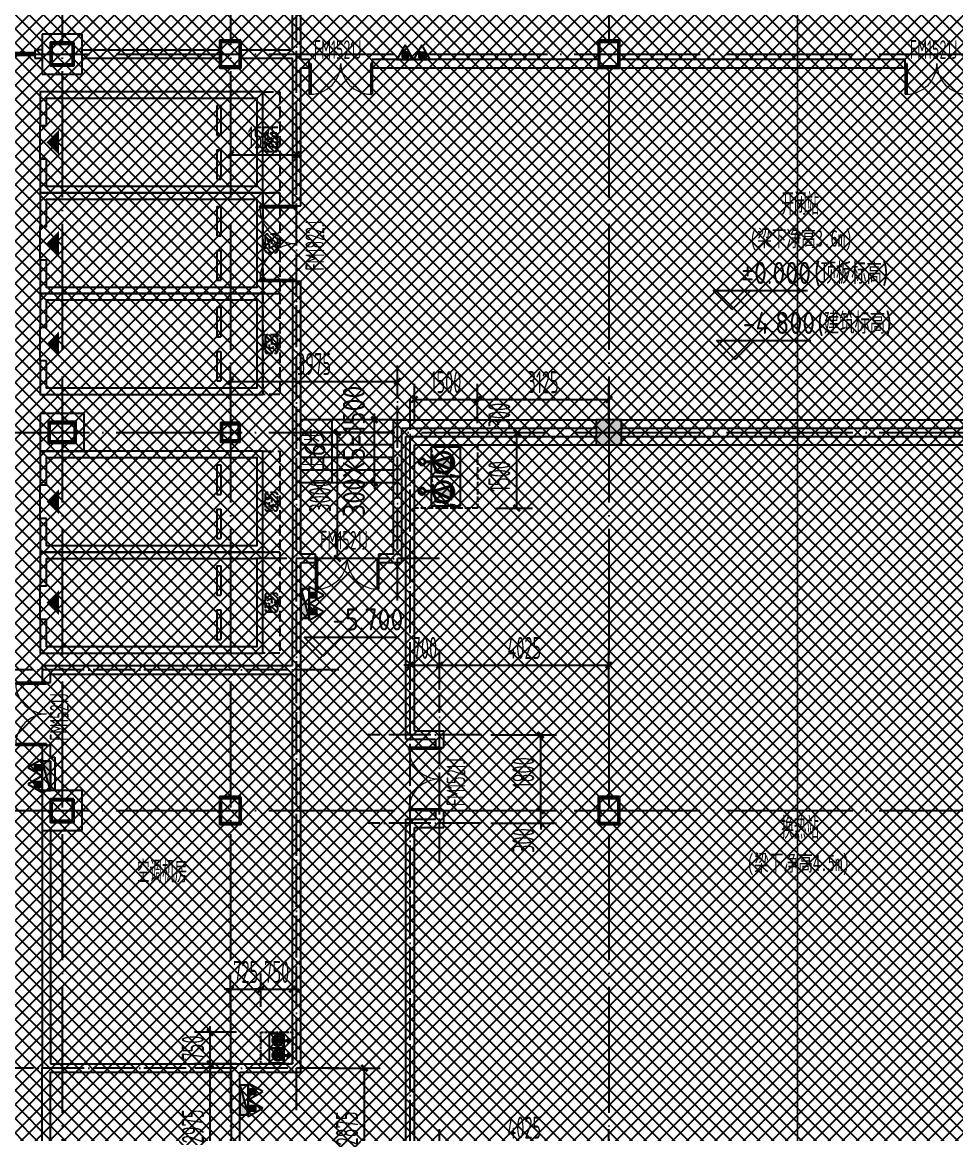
# Model space of a CAD drawing. Extents: x -473190 to 2138458, y -81875 to 2633646.
# Drawn here: x 945456 to 967657, y 117504 to 143951 of the extents above; entities that cross this region are included whole.
import ezdxf

# ---------------------------------------------------------------- set-up
doc = ezdxf.new("R2010")
doc.units = 0
doc.header["$LTSCALE"] = 1000
for name, pattern in [('DASH', [0.35, 0.25, -0.1]), ('DOTE', [2.42, 2, -0.2, 0.02, -0.2]), ('排水', [1.1, 1, -0.1])]:
    doc.linetypes.add(name, pattern=pattern)
for name, color, linetype in [('00-停车位', 67, 'Continuous'), ('A-COLUMN', 2, 'Continuous'), ('A-PUB_HATCH', 8, 'Continuous'), ('A-ROOM_NAME', 23, 'Continuous'), ('A-STAIR', 3, 'Continuous'), ('A-WALL', 2, 'Continuous'), ('car', 252, 'Continuous'), ('DIM_ELEV', 3, 'Continuous'), ('DIM_SYMB', 3, 'Continuous'), ('DOOR_FIRE', 4, 'Continuous'), ('DOOR_FIRE_TEXT', 7, 'Continuous'), ('DOTE', 1, 'DOTE'), ('PUB_DIM', 3, 'Continuous'), ('PUB_HATCH', 8, 'Continuous'), ('PUB_TEXT', 7, 'Continuous'), ('SPACE', 7, 'Continuous'), ('W-EQUIP_消火栓', 7, 'Continuous'), ('W-EQUIP_灭火器', 7, 'Continuous'), ('排水', 4, 'Continuous'), ('集水坑', 4, 'Continuous')]:
    doc.layers.add(name, color=color, linetype=linetype)
doc.layers.add('GPS-污水', color=2, linetype='排水', lineweight=40)
doc.layers.add('钢柱', color=51, linetype='Continuous', lineweight=35)
doc.styles.add('8B2_02', font='tssdeng.shx', dxfattribs={"width": 0.6, "bigfont": 'TSSDCHN.shx'})
doc.styles.add('_TCH_DIM_T3', font='tssdeng.shx', dxfattribs={"width": 0.564706, "bigfont": '@@@tssdchn.shx'})
doc.styles.add('_TCH_WINDOW', font='tssdeng.shx', dxfattribs={"width": 0.8, "height": 3.5, "bigfont": 'tssdchn.shx'})
doc.styles.get("Standard").update_dxf_attribs({"font": 'gbenor.shx', "bigfont": 'gbcbig.shx'})
doc.styles.add('STANDARD_T3', font='gbenor.shx', dxfattribs={"bigfont": 'gbcbig.shx'})
doc.styles.add('黑体', font='simhei.ttf', dxfattribs={"width": 0.65})
doc.dimstyles.new('_TCH_ARCH&&150', dxfattribs={"dimtxt": 525, "dimasz": 150, "dimexe": 375, "dimexo": 450, "dimgap": 150, "dimtad": 1, "dimdec": 0, "dimzin": 0, "dimdsep": 46, "dimtxsty": '_TCH_DIM_T3', "dimblk": 'ARCHTICK', "dimcen": 0.09, "dimclrt": 7, "dimazin": 2, "dimtfac": 1, "dimtdec": 0, "dimtix": 1, "dimtmove": 2, "dimatfit": 3, "dimfxl": 0, "dimtolj": 1, "dimtzin": 0, "dimarcsym": 0})
doc.dimstyles.new('STANDARD&&150', dxfattribs={"dimtxt": 525, "dimasz": 150, "dimexe": 375, "dimexo": 450, "dimgap": 225, "dimtad": 1, "dimdec": 0, "dimzin": 0, "dimdsep": 46, "dimtxsty": 'STANDARD_T3', "dimblk": 'ARCHTICK', "dimcen": 0.09, "dimadec": 0, "dimazin": 0, "dimtfac": 1, "dimtdec": 0, "dimtix": 1, "dimtmove": 2, "dimatfit": 3, "dimfxl": 0, "dimtolj": 1, "dimtzin": 0, "dimarcsym": 0})

# ---------------------------------------------------------------- blocks, each defined once
blk = doc.blocks.new('车位2400x5300')
at = {"layer": '00-停车位', "color": 251}
for p, q in [((-875, -1000), (-175, -1000)), ((-875, -1100), (-875, -1000)), ((-175, -1100), (-175, -1000)), ((175, -1000), (875, -1000)), ((175, -1100), (175, -1000)), ((875, -1100), (875, -1000)), ((-875, -1100), (-175, -1100)), ((175, -1100), (875, -1100)), ((400, -5300), (-400, -5300))]:
    blk.add_line(p, q, dxfattribs=at)
blk.add_lwpolyline([(400, -5150), (400, -5300), (1200, -5300), (1200, 0), (-1200, 0), (-1200, -5300), (-400, -5300), (-400, -5150), (-1050, -5150), (-1050, -150), (1050, -150), (1050, -5150), (400, -5150)], dxfattribs=at)
blk.add_lwpolyline([(0, -5150, 0, 600, 0), (0, -4850, 600, 600, 0)], format="xyseb", dxfattribs=at)
blk = doc.blocks.new('$SB01_1')
h = blk.add_hatch(color=256)
h.dxf.hatch_style = 1
h.paths.add_polyline_path([(-0.381, -0.323), (0.5, 0), (-0.381, 0.323)])
h.paths.add_polyline_path([(0, 0), (0.002, 0), (0.002, 0.001), (0, 0.001)], flags=24)
h.paths.add_polyline_path([(0, -0.002), (0.003, -0.002), (0.003, -0.001), (0, -0.001)], flags=24)
h.paths.add_polyline_path([(0, -0.003), (0.003, -0.003), (0.003, -0.002), (0, -0.002)], flags=24)
for p, q in [((0.5, 0), (-0.381, 0.323)), ((-0.381, 0.323), (-0.381, -0.323)), ((0.5, 0), (-0.381, -0.323))]:
    blk.add_line(p, q)
blk.add_circle((0, 0), 0.5)
at = {"flags": 1}
for tag, p in [('UNIT', (0, 0)), ('SPEC', (0, -0.002)), ('WHAT', (0, -0.003))]:
    blk.add_attdef(tag, p, '', height=0.001, dxfattribs=at)
blk = doc.blocks.new('人防集水坑')
at = {"layer": 'GPS-污水', "linetype": '排水'}
for p, q in [((307486, 701151), (307284, 701151)), ((307486, 700451), (307284, 700451))]:
    blk.add_line(p, q, dxfattribs=at)
for centre in [(307561, 701151), (307561, 700451)]:
    blk.add_circle(centre, 75, dxfattribs=at)
at = {"layer": '集水坑', "linetype": 'DASH', "ltscale": 0.5}
blk.add_lwpolyline([(306241, 700051), (306241, 701551), (307741, 701551), (307741, 700051)], close=True, dxfattribs=at)
at = {"layer": '集水坑', "linetype": 'Continuous', "ltscale": 0.5}
for points in [[(306641, 701501), (306641, 700801), (307341, 700801), (307341, 701501)], [(306641, 700801), (306641, 700101), (307341, 700101), (307341, 700801)]]:
    blk.add_lwpolyline(points, close=True, dxfattribs=at)
at = {"layer": '集水坑', "linetype": 'DASH', "ltscale": 0.5}
for points in [[(307341, 700801), (307237, 701397), (306641, 701501)], [(307347, 700101), (307243, 700697), (306647, 700801)]]:
    blk.add_lwpolyline(points, dxfattribs=at)
at = {"layer": 'GPS-污水', "linetype": '排水', "xscale": -480.0000000000002, "yscale": 480.0000000000002, "zscale": 480.0000000000002, "rotation": 176.2535374729293}
for p in [(307045, 701164, 0), (307045, 700464, 0)]:
    blk.add_blockref('$SB01_1', p, dxfattribs=at)
blk = doc.blocks.new('_ArchTick')
at = {"color": 0, "linetype": 'ByBlock', "const_width": 0.4}
blk.add_lwpolyline([(-0.5, -0.5), (0.5, 0.5)], dxfattribs=at)
blk = doc.blocks.new('*D5231')
at = {"layer": 'Defpoints', "color": 0, "transparency": 16777216}
for p in [(50059, -50718), (50992, -50718), (50059, -52218)]:
    blk.add_point(p, dxfattribs=at)
at = {"layer": 'PUB_DIM', "color": 0, "lineweight": -2, "transparency": 16777216}
for p, q in [((50509, -50718), (51367, -50718)), ((50992, -52218), (50992, -50718)), ((50509, -52218), (51367, -52218))]:
    blk.add_line(p, q, dxfattribs=at)
at = {"layer": 'PUB_DIM', "color": 0, "lineweight": -2, "transparency": 16777216, "xscale": 150, "yscale": 150, "zscale": 150}
for p, rotation in [((50992, -50718), 90), ((50992, -52218), 270)]:
    blk.add_blockref('_ArchTick', p, dxfattribs=dict(at, rotation=rotation))
at = {"layer": 'PUB_DIM', "color": 7, "transparency": 16777216, "insert": (50579, -51468), "char_height": 525, "attachment_point": 5, "rotation": 90, "style": '_TCH_DIM_T3'}
blk.add_mtext('\\A1;1500', dxfattribs=at)
blk = doc.blocks.new('*D5232')
at = {"layer": 'Defpoints', "color": 0, "transparency": 16777216}
for p in [(50059, -50418), (50992, -50418), (50059, -50718)]:
    blk.add_point(p, dxfattribs=at)
at = {"layer": 'PUB_DIM', "color": 0, "lineweight": -2, "transparency": 16777216}
for p, q in [((50509, -50418), (51367, -50418)), ((50992, -50718), (50992, -50418)), ((50509, -50718), (51367, -50718))]:
    blk.add_line(p, q, dxfattribs=at)
at = {"layer": 'PUB_DIM', "color": 0, "lineweight": -2, "transparency": 16777216, "xscale": 150, "yscale": 150, "zscale": 150}
for p, rotation in [((50992, -50418), 90), ((50992, -50718), 270)]:
    blk.add_blockref('_ArchTick', p, dxfattribs=dict(at, rotation=rotation))
at = {"layer": 'PUB_DIM', "color": 7, "transparency": 16777216, "insert": (50579, -50007), "char_height": 525, "attachment_point": 5, "rotation": 90, "style": '_TCH_DIM_T3'}
blk.add_mtext('\\A1;300', dxfattribs=at)
blk = doc.blocks.new('*D5233')
at = {"layer": 'Defpoints', "color": 0, "transparency": 16777216}
for p in [(53184, -49636), (50059, -50649), (53184, -50649)]:
    blk.add_point(p, dxfattribs=at)
at = {"layer": 'PUB_DIM', "color": 0, "lineweight": -2, "transparency": 16777216}
for p, q in [((50059, -50199), (50059, -49261)), ((53184, -50199), (53184, -49261)), ((50059, -49636), (53184, -49636))]:
    blk.add_line(p, q, dxfattribs=at)
at = {"layer": 'PUB_DIM', "color": 0, "lineweight": -2, "transparency": 16777216, "xscale": 150, "yscale": 150, "zscale": 150, "rotation": 180}
blk.add_blockref('_ArchTick', (50059, -49636), dxfattribs=at)
at = {"layer": 'PUB_DIM', "color": 0, "lineweight": -2, "transparency": 16777216, "xscale": 150, "yscale": 150, "zscale": 150}
blk.add_blockref('_ArchTick', (53184, -49636), dxfattribs=at)
at = {"layer": 'PUB_DIM', "color": 7, "transparency": 16777216, "insert": (51621, -49224), "char_height": 525, "attachment_point": 5, "style": '_TCH_DIM_T3'}
blk.add_mtext('\\A1;3125', dxfattribs=at)
blk = doc.blocks.new('*D5234')
at = {"layer": 'Defpoints', "color": 0, "transparency": 16777216}
for p in [(50059, -49636), (48559, -50649), (50059, -50649)]:
    blk.add_point(p, dxfattribs=at)
at = {"layer": 'PUB_DIM', "color": 0, "lineweight": -2, "transparency": 16777216}
for p, q in [((48559, -50199), (48559, -49261)), ((50059, -50199), (50059, -49261)), ((48559, -49636), (50059, -49636))]:
    blk.add_line(p, q, dxfattribs=at)
at = {"layer": 'PUB_DIM', "color": 0, "lineweight": -2, "transparency": 16777216, "xscale": 150, "yscale": 150, "zscale": 150, "rotation": 180}
blk.add_blockref('_ArchTick', (48559, -49636), dxfattribs=at)
at = {"layer": 'PUB_DIM', "color": 0, "lineweight": -2, "transparency": 16777216, "xscale": 150, "yscale": 150, "zscale": 150}
blk.add_blockref('_ArchTick', (50059, -49636), dxfattribs=at)
at = {"layer": 'PUB_DIM', "color": 7, "transparency": 16777216, "insert": (49309, -49224), "char_height": 525, "attachment_point": 5, "style": '_TCH_DIM_T3'}
blk.add_mtext('\\A1;1500', dxfattribs=at)
blk = doc.blocks.new('*D5237')
at = {"layer": 'Defpoints', "color": 0, "transparency": 16777216}
for p in [(44909, -63669), (44184, -64535), (44909, -64535)]:
    blk.add_point(p, dxfattribs=at)
at = {"layer": 'PUB_DIM', "color": 0, "lineweight": -2, "transparency": 16777216}
for p, q in [((44184, -64085), (44184, -63294)), ((44909, -64085), (44909, -63294)), ((44184, -63669), (44034, -63669)), ((44184, -63669), (44909, -63669)), ((44909, -63669), (45059, -63669))]:
    blk.add_line(p, q, dxfattribs=at)
at = {"layer": 'PUB_DIM', "color": 0, "lineweight": -2, "transparency": 16777216, "xscale": 150, "yscale": 150, "zscale": 150}
blk.add_blockref('_ArchTick', (44184, -63669), dxfattribs=at)
at = {"layer": 'PUB_DIM', "color": 0, "lineweight": -2, "transparency": 16777216, "xscale": 150, "yscale": 150, "zscale": 150, "rotation": 180}
blk.add_blockref('_ArchTick', (44909, -63669), dxfattribs=at)
at = {"layer": 'PUB_DIM', "color": 7, "transparency": 16777216, "insert": (44546, -63256), "char_height": 525, "attachment_point": 5, "style": '_TCH_DIM_T3'}
blk.add_mtext('\\A1;725', dxfattribs=at)
blk = doc.blocks.new('*D5238')
at = {"layer": 'Defpoints', "color": 0, "transparency": 16777216}
for p in [(45659, -63669), (44909, -64535), (45659, -64535)]:
    blk.add_point(p, dxfattribs=at)
at = {"layer": 'PUB_DIM', "color": 0, "lineweight": -2, "transparency": 16777216}
for p, q in [((44909, -64085), (44909, -63294)), ((45659, -64085), (45659, -63294)), ((44909, -63669), (44759, -63669)), ((44909, -63669), (45659, -63669)), ((45659, -63669), (45809, -63669))]:
    blk.add_line(p, q, dxfattribs=at)
at = {"layer": 'PUB_DIM', "color": 0, "lineweight": -2, "transparency": 16777216, "xscale": 150, "yscale": 150, "zscale": 150}
blk.add_blockref('_ArchTick', (44909, -63669), dxfattribs=at)
at = {"layer": 'PUB_DIM', "color": 0, "lineweight": -2, "transparency": 16777216, "xscale": 150, "yscale": 150, "zscale": 150, "rotation": 180}
blk.add_blockref('_ArchTick', (45659, -63669), dxfattribs=at)
at = {"layer": 'PUB_DIM', "color": 7, "transparency": 16777216, "insert": (45284, -63256), "char_height": 525, "attachment_point": 5, "style": '_TCH_DIM_T3'}
blk.add_mtext('\\A1;750', dxfattribs=at)
blk = doc.blocks.new('*D5314')
at = {"layer": 'Defpoints', "color": 0, "transparency": 16777216}
for p in [(43703, -64693), (44778, -64693), (44778, -65443)]:
    blk.add_point(p, dxfattribs=at)
at = {"layer": 'PUB_DIM', "color": 0, "lineweight": -2, "transparency": 16777216}
for p, q in [((44328, -64693), (43328, -64693)), ((43703, -64693), (43703, -64543)), ((43703, -65443), (43703, -64693)), ((44328, -65443), (43328, -65443)), ((43703, -65443), (43703, -65593))]:
    blk.add_line(p, q, dxfattribs=at)
at = {"layer": 'PUB_DIM', "color": 0, "lineweight": -2, "transparency": 16777216, "xscale": 150, "yscale": 150, "zscale": 150}
for p, rotation in [((43703, -64693), 270), ((43703, -65443), 90)]:
    blk.add_blockref('_ArchTick', p, dxfattribs=dict(at, rotation=rotation))
at = {"layer": 'PUB_DIM', "color": 7, "transparency": 16777216, "insert": (43290, -65068), "char_height": 525, "attachment_point": 5, "rotation": 90, "style": '_TCH_DIM_T3'}
blk.add_mtext('\\A1;750', dxfattribs=at)
blk = doc.blocks.new('*D5315')
at = {"layer": 'Defpoints', "color": 0, "transparency": 16777216}
for p in [(43703, -65443), (44778, -65443), (44778, -68418)]:
    blk.add_point(p, dxfattribs=at)
at = {"layer": 'PUB_DIM', "color": 0, "lineweight": -2, "transparency": 16777216}
for p, q in [((44328, -65443), (43328, -65443)), ((43703, -68418), (43703, -65443)), ((44328, -68418), (43328, -68418))]:
    blk.add_line(p, q, dxfattribs=at)
at = {"layer": 'PUB_DIM', "color": 0, "lineweight": -2, "transparency": 16777216, "xscale": 150, "yscale": 150, "zscale": 150}
for p, rotation in [((43703, -65443), 90), ((43703, -68418), 270)]:
    blk.add_blockref('_ArchTick', p, dxfattribs=dict(at, rotation=rotation))
at = {"layer": 'PUB_DIM', "color": 7, "transparency": 16777216, "insert": (43290, -66931), "char_height": 525, "attachment_point": 5, "rotation": 90, "style": '_TCH_DIM_T3'}
blk.add_mtext('\\A1;2975', dxfattribs=at)
blk = doc.blocks.new('A$C2EF10B80')
at = {"layer": 'A-PUB_HATCH'}
h = blk.add_hatch(dxfattribs=at)
h.set_pattern_fill('ANSI31', color=256, scale=50, angle=-16.4434)
h.set_pattern_definition([(45, (6188.46, 7099.97), (-56.1266, 56.1266), [])])
h.paths.add_polyline_path([(-983, -100, 0.414214), (-1033, -50), (-1184, -50), (-1091, -207), (-1210, -207), (-1204, -250), (-983, -250)])
h.paths.add_polyline_path([(-983, -250), (-1204, -250), (-1190, -350), (-1033, -350, 0.414213), (-983, -300)])
h.paths.add_polyline_path([(-1262, -250), (-1417, -250), (-1417, -300, 0.414215), (-1367, -350), (-1207, -350)])
h.paths.add_polyline_path([(-1221, -50), (-1367, -50, 0.414214), (-1417, -100), (-1417, -250), (-1262, -250), (-1320, -146), (-1212, -146)])
at = {"layer": 'car', "linetype": 'DASH', "ltscale": 0.5}
blk.add_line((-1367, -350), (-1033, -350), dxfattribs=at)
at = {"layer": 'car', "linetype": 'DASH'}
blk.add_lwpolyline([(-2400, 0), (0, 0), (0, -400), (-2400, -400)], close=True, dxfattribs=at)
at = {"layer": 'car', "linetype": 'DASH', "ltscale": 0.5}
blk.add_lwpolyline([(-1320, -146), (-1185, -390), (-1210, -207), (-1091, -207), (-1227, 23), (-1212, -146)], close=True, dxfattribs=at)
for points in [[(-1367, -50, 0.414214), (-1417, -100), (-1417, -300)], [(-1033, -350, 0.414214), (-983, -300), (-983, -100, 0.414214), (-1033, -50), (-1367, -50)]]:
    blk.add_lwpolyline(points, format="xyb", dxfattribs=at)
at = {"layer": 'car', "linetype": 'DASH'}
blk.add_arc((-1367, -300), 50, 180, 270, dxfattribs=at)
blk = doc.blocks.new('A$C77CA03F4')
at = {"rotation": 16.44344089606073}
for p in [(6792, 2422), (4490, 1742), (2189, 1063)]:
    blk.add_blockref('A$C2EF10B80', p, dxfattribs=at)
blk = doc.blocks.new('A$C00330F2E')
at = {"layer": 'A-COLUMN'}
for p, q in [((5325, -8850), (4375, -8850)), ((4375, -8850), (4375, -9800)), ((5325, -9800), (5325, -8850)), ((4375, -9800), (5325, -9800)), ((5375, -17875), (4325, -17875)), ((4325, -17875), (4325, -18775)), ((5375, -18775), (5375, -17875)), ((4325, -18775), (5375, -18775)), ((5325, -26850), (4375, -26850)), ((4375, -26850), (4375, -27800)), ((5325, -27800), (5325, -26850)), ((4375, -27800), (5325, -27800))]:
    blk.add_line(p, q, dxfattribs=at)
at = {"layer": '钢柱', "color": 4, "lineweight": 35}
for points in [[(5125, -9050), (4575, -9050), (4575, -9600), (5125, -9600)], [(5095, -9570), (4605, -9570), (4605, -9080), (5095, -9080)], [(9100, -9000), (8600, -9000), (8600, -9650), (9100, -9650)], [(9070, -9620), (8630, -9620), (8630, -9030), (9070, -9030)], [(18100, -9000), (17600, -9000), (17600, -9650), (18100, -9650)], [(18070, -9620), (17630, -9620), (17630, -9030), (18070, -9030)], [(4525, -18075), (4525, -18575), (5175, -18575), (5175, -18075)], [(5145, -18105), (5145, -18545), (4555, -18545), (4555, -18105)], [(9075, -18100), (8625, -18100), (8625, -18550), (9075, -18550)], [(9045, -18520), (8655, -18520), (8655, -18130), (9045, -18130)], [(5125, -27050), (4575, -27050), (4575, -27600), (5125, -27600)], [(5095, -27570), (4605, -27570), (4605, -27080), (5095, -27080)], [(9100, -27000), (8600, -27000), (8600, -27650), (9100, -27650)], [(9070, -27620), (8630, -27620), (8630, -27030), (9070, -27030)], [(18100, -27000), (17600, -27000), (17600, -27650), (18100, -27650)], [(18070, -27620), (17630, -27620), (17630, -27030), (18070, -27030)]]:
    blk.add_lwpolyline(points, close=True, dxfattribs=at)
blk = doc.blocks.new('*D5480')
at = {"layer": 'Defpoints', "color": 0, "transparency": 16777216}
for p in [(11592, -19425), (12913, -19425), (11592, -22300)]:
    blk.add_point(p, dxfattribs=at)
at = {"layer": 'PUB_DIM', "color": 0, "lineweight": -2, "transparency": 16777216}
for p, q in [((12042, -19425), (13288, -19425)), ((12913, -22300), (12913, -19425)), ((12042, -22300), (13288, -22300))]:
    blk.add_line(p, q, dxfattribs=at)
at = {"layer": 'PUB_DIM', "color": 0, "lineweight": -2, "transparency": 16777216, "xscale": 150, "yscale": 150, "zscale": 150}
for p, rotation in [((12913, -19425), 90), ((12913, -22300), 270)]:
    blk.add_blockref('_ArchTick', p, dxfattribs=dict(at, rotation=rotation))
at = {"layer": 'PUB_DIM', "color": 7, "transparency": 16777216, "insert": (12500, -20863), "char_height": 525, "attachment_point": 5, "rotation": 90, "style": '_TCH_DIM_T3'}
blk.add_mtext('\\A1;2875', dxfattribs=at)
blk = doc.blocks.new('*D5481')
at = {"layer": 'Defpoints', "color": 0, "transparency": 16777216}
for p in [(9725, 3381), (11300, 3381), (11300, 2306)]:
    blk.add_point(p, dxfattribs=at)
at = {"layer": 'PUB_DIM', "color": 0, "lineweight": -2, "transparency": 16777216}
for p, q in [((9725, 2931), (9725, 1931)), ((11300, 2931), (11300, 1931)), ((9725, 2306), (11300, 2306))]:
    blk.add_line(p, q, dxfattribs=at)
at = {"layer": 'PUB_DIM', "color": 0, "lineweight": -2, "transparency": 16777216, "xscale": 150, "yscale": 150, "zscale": 150, "rotation": 180}
blk.add_blockref('_ArchTick', (9725, 2306), dxfattribs=at)
at = {"layer": 'PUB_DIM', "color": 0, "lineweight": -2, "transparency": 16777216, "xscale": 150, "yscale": 150, "zscale": 150}
blk.add_blockref('_ArchTick', (11300, 2306), dxfattribs=at)
at = {"layer": 'PUB_DIM', "color": 7, "transparency": 16777216, "insert": (10513, 2719), "char_height": 525, "attachment_point": 5, "style": '_TCH_DIM_T3'}
blk.add_mtext('\\A1;1575', dxfattribs=at)
blk = doc.blocks.new('*D5495')
at = {"layer": 'Defpoints', "color": 0, "transparency": 16777216}
for p in [(3952, -9950), (5012, -9950), (5012, -13300)]:
    blk.add_point(p, dxfattribs=at)
at = {"layer": 'PUB_DIM', "color": 0, "lineweight": -2, "transparency": 16777216}
for p, q in [((4562, -9950), (3577, -9950)), ((3952, -13300), (3952, -9950)), ((4562, -13300), (3577, -13300))]:
    blk.add_line(p, q, dxfattribs=at)
at = {"layer": 'PUB_DIM', "color": 0, "lineweight": -2, "transparency": 16777216, "xscale": 150, "yscale": 150, "zscale": 150}
for p, rotation in [((3952, -9950), 90), ((3952, -13300), 270)]:
    blk.add_blockref('_ArchTick', p, dxfattribs=dict(at, rotation=rotation))
at = {"layer": 'PUB_DIM', "color": 7, "transparency": 16777216, "insert": (3539, -11625), "char_height": 525, "attachment_point": 5, "rotation": 90, "style": '_TCH_DIM_T3'}
blk.add_mtext('\\A1;3350', dxfattribs=at)
blk = doc.blocks.new('*D5520')
at = {"layer": 'Defpoints', "color": 0, "transparency": 16777216}
for p in [(18725, -21256), (14700, -22208), (18725, -22208)]:
    blk.add_point(p, dxfattribs=at)
at = {"layer": 'PUB_DIM', "color": 0, "lineweight": -2, "transparency": 16777216}
for p, q in [((14700, -21758), (14700, -20881)), ((18725, -21758), (18725, -20881)), ((14700, -21256), (18725, -21256))]:
    blk.add_line(p, q, dxfattribs=at)
at = {"layer": 'PUB_DIM', "color": 0, "lineweight": -2, "transparency": 16777216, "xscale": 150, "yscale": 150, "zscale": 150, "rotation": 180}
blk.add_blockref('_ArchTick', (14700, -21256), dxfattribs=at)
at = {"layer": 'PUB_DIM', "color": 0, "lineweight": -2, "transparency": 16777216, "xscale": 150, "yscale": 150, "zscale": 150}
blk.add_blockref('_ArchTick', (18725, -21256), dxfattribs=at)
at = {"layer": 'PUB_DIM', "color": 7, "transparency": 16777216, "insert": (16713, -20843), "char_height": 525, "attachment_point": 5, "style": '_TCH_DIM_T3'}
blk.add_mtext('\\A1;4025', dxfattribs=at)
blk = doc.blocks.new('*D5521')
at = {"layer": 'Defpoints', "color": 0, "transparency": 16777216}
for p in [(15472, -11500), (17104, -11500), (15472, -13300)]:
    blk.add_point(p, dxfattribs=at)
at = {"layer": 'PUB_DIM', "color": 0, "lineweight": -2, "transparency": 16777216}
for p, q in [((15922, -11500), (17479, -11500)), ((17104, -13300), (17104, -11500)), ((15922, -13300), (17479, -13300))]:
    blk.add_line(p, q, dxfattribs=at)
at = {"layer": 'PUB_DIM', "color": 0, "lineweight": -2, "transparency": 16777216, "xscale": 150, "yscale": 150, "zscale": 150}
for p, rotation in [((17104, -11500), 90), ((17104, -13300), 270)]:
    blk.add_blockref('_ArchTick', p, dxfattribs=dict(at, rotation=rotation))
at = {"layer": 'PUB_DIM', "color": 7, "transparency": 16777216, "insert": (16692, -12400), "char_height": 525, "attachment_point": 5, "rotation": 90, "style": '_TCH_DIM_T3'}
blk.add_mtext('\\A1;1800', dxfattribs=at)
blk = doc.blocks.new('*D5522')
at = {"layer": 'Defpoints', "color": 0, "transparency": 16777216}
for p in [(15472, -13300), (17104, -13300), (15472, -13600)]:
    blk.add_point(p, dxfattribs=at)
at = {"layer": 'PUB_DIM', "color": 0, "lineweight": -2, "transparency": 16777216}
for p, q in [((17104, -13300), (17104, -13150)), ((15922, -13300), (17479, -13300)), ((17104, -13600), (17104, -13300)), ((15922, -13600), (17479, -13600)), ((17104, -13600), (17104, -13750))]:
    blk.add_line(p, q, dxfattribs=at)
at = {"layer": 'PUB_DIM', "color": 0, "lineweight": -2, "transparency": 16777216, "xscale": 150, "yscale": 150, "zscale": 150}
for p, rotation in [((17104, -13300), 270), ((17104, -13600), 90)]:
    blk.add_blockref('_ArchTick', p, dxfattribs=dict(at, rotation=rotation))
at = {"layer": 'PUB_DIM', "color": 7, "transparency": 16777216, "insert": (16692, -14012), "char_height": 525, "attachment_point": 5, "rotation": 90, "style": '_TCH_DIM_T3'}
blk.add_mtext('\\A1;300', dxfattribs=at)
blk = doc.blocks.new('*D5523')
at = {"layer": 'Defpoints', "color": 0, "transparency": 16777216}
for p in [(14700, -9840), (14000, -10872), (14700, -10872)]:
    blk.add_point(p, dxfattribs=at)
at = {"layer": 'PUB_DIM', "color": 0, "lineweight": -2, "transparency": 16777216}
for p, q in [((14000, -10422), (14000, -9465)), ((14700, -10422), (14700, -9465)), ((14000, -9840), (13850, -9840)), ((14000, -9840), (14700, -9840)), ((14700, -9840), (14850, -9840))]:
    blk.add_line(p, q, dxfattribs=at)
at = {"layer": 'PUB_DIM', "color": 0, "lineweight": -2, "transparency": 16777216, "xscale": 150, "yscale": 150, "zscale": 150}
blk.add_blockref('_ArchTick', (14000, -9840), dxfattribs=at)
at = {"layer": 'PUB_DIM', "color": 0, "lineweight": -2, "transparency": 16777216, "xscale": 150, "yscale": 150, "zscale": 150, "rotation": 180}
blk.add_blockref('_ArchTick', (14700, -9840), dxfattribs=at)
at = {"layer": 'PUB_DIM', "color": 7, "transparency": 16777216, "insert": (14350, -9428), "char_height": 525, "attachment_point": 5, "style": '_TCH_DIM_T3'}
blk.add_mtext('\\A1;700', dxfattribs=at)
blk = doc.blocks.new('*D5524')
at = {"layer": 'Defpoints', "color": 0, "transparency": 16777216}
for p in [(18725, -9840), (14700, -10872), (18725, -10872)]:
    blk.add_point(p, dxfattribs=at)
at = {"layer": 'PUB_DIM', "color": 0, "lineweight": -2, "transparency": 16777216}
for p, q in [((14700, -10422), (14700, -9465)), ((18725, -10422), (18725, -9465)), ((14700, -9840), (18725, -9840))]:
    blk.add_line(p, q, dxfattribs=at)
at = {"layer": 'PUB_DIM', "color": 0, "lineweight": -2, "transparency": 16777216, "xscale": 150, "yscale": 150, "zscale": 150, "rotation": 180}
blk.add_blockref('_ArchTick', (14700, -9840), dxfattribs=at)
at = {"layer": 'PUB_DIM', "color": 0, "lineweight": -2, "transparency": 16777216, "xscale": 150, "yscale": 150, "zscale": 150}
blk.add_blockref('_ArchTick', (18725, -9840), dxfattribs=at)
at = {"layer": 'PUB_DIM', "color": 7, "transparency": 16777216, "insert": (16713, -9428), "char_height": 525, "attachment_point": 5, "style": '_TCH_DIM_T3'}
blk.add_mtext('\\A1;4025', dxfattribs=at)
blk = doc.blocks.new('*D5525')
at = {"layer": 'Defpoints', "color": 0, "transparency": 16777216}
for p in [(12271, -4300), (12993, -4300), (12993, -7300)]:
    blk.add_point(p, dxfattribs=at)
at = {"layer": 'PUB_DIM', "color": 0, "lineweight": -2, "transparency": 16777216}
for p, q in [((12543, -4300), (11896, -4300)), ((12271, -7300), (12271, -4300)), ((12543, -7300), (11896, -7300))]:
    blk.add_line(p, q, dxfattribs=at)
at = {"layer": 'PUB_DIM', "color": 0, "lineweight": -2, "transparency": 16777216, "xscale": 150, "yscale": 150, "zscale": 150}
for p, rotation in [((12271, -4300), 90), ((12271, -7300), 270)]:
    blk.add_blockref('_ArchTick', p, dxfattribs=dict(at, rotation=rotation))
at = {"layer": 'PUB_DIM', "color": 7, "transparency": 16777216, "insert": (11858, -5800), "char_height": 525, "attachment_point": 5, "rotation": 90, "style": '_TCH_DIM_T3'}
blk.add_mtext('\\A1;3000', dxfattribs=at)
blk = doc.blocks.new('*D5586')
at = {"layer": 'Defpoints', "color": 0, "transparency": 16777216}
for p in [(13700, -3088), (9725, -3942), (13700, -3942)]:
    blk.add_point(p, dxfattribs=at)
at = {"layer": 'PUB_DIM', "color": 0, "lineweight": -2, "transparency": 16777216}
for p, q in [((9725, -3492), (9725, -2713)), ((13700, -3492), (13700, -2713)), ((9725, -3088), (13700, -3088))]:
    blk.add_line(p, q, dxfattribs=at)
at = {"layer": 'PUB_DIM', "color": 0, "lineweight": -2, "transparency": 16777216, "xscale": 150, "yscale": 150, "zscale": 150, "rotation": 180}
blk.add_blockref('_ArchTick', (9725, -3088), dxfattribs=at)
at = {"layer": 'PUB_DIM', "color": 0, "lineweight": -2, "transparency": 16777216, "xscale": 150, "yscale": 150, "zscale": 150}
blk.add_blockref('_ArchTick', (13700, -3088), dxfattribs=at)
at = {"layer": 'PUB_DIM', "color": 7, "transparency": 16777216, "insert": (11713, -2676), "char_height": 525, "attachment_point": 5, "style": '_TCH_DIM_T3'}
blk.add_mtext('\\A1;3975', dxfattribs=at)
blk = doc.blocks.new('$TwtSys$00000434')
for p, q in [((-0.5, 0.5), (-0.5, -0.5)), ((-0.5, -0.5), (0.5, 0.5)), ((0.5, 0.5), (-0.5, 0.5)), ((0.5, -0.5), (0.5, 0.5)), ((-0.5, -0.5), (0.5, -0.5))]:
    blk.add_line(p, q)
blk.add_solid([(0.5, -0.5), (0.5, 0.5), (-0.5, -0.5)])
blk = doc.blocks.new('$TwtSys$00000546')
h = blk.add_hatch()
h.set_pattern_fill('ANSI31', color=256, scale=200, style=0)
h.set_pattern_definition([(45, (-38543.802, -6670.83), (-17.67767, 17.67767), [])])
h.paths.add_polyline_path([(-65, 174), (65, 174), (65, 44), (-65, 44)])
for points in [[(0, 344), (-198, 0), (198, 0)], [(-65, 174), (65, 174), (65, 44), (-65, 44)]]:
    blk.add_lwpolyline(points, close=True)
blk = doc.blocks.new('ADFASDF')
h = blk.add_hatch()
h.set_pattern_fill('ANSI37', color=8, scale=150)
h.set_pattern_definition([(45, (0, 0), (-168.3798, 168.3798), []), (135, (0, 0), (-168.3798, -168.3798), [])])
h.paths.add_polyline_path([(521397, 239186), (521397, 224886), (539697, 224886), (539697, 169261), (524947, 169261), (524947, 171211), (527822, 171211), (527922, 176611), (501318, 176611), (501125, 109884), (530547, 109887), (530547, 107449), (538188, 100503), (536147, 98236), (540086, 94690), (517812, 69953), (517812, 59790), (482108, 20136), (405247, 20136), (405247, 26086), (391997, 40436), (391997, 64736), (399997, 64738), (399997, 239186), (409022, 239186)])
blk = doc.blocks.new('*D1974')
at = {"layer": 'Defpoints', "color": 0, "transparency": 16777216}
for p in [(953831, 134492), (954790, 134492), (954790, 132992)]:
    blk.add_point(p, dxfattribs=at)
at = {"layer": 'PUB_DIM', "color": 0, "lineweight": -2, "transparency": 16777216}
for p, q in [((953831, 134492), (953831, 134642)), ((954340, 134492), (953456, 134492)), ((953831, 132992), (953831, 134492)), ((954340, 132992), (953456, 132992)), ((953831, 132992), (953831, 132842))]:
    blk.add_line(p, q, dxfattribs=at)
at = {"layer": 'PUB_DIM', "color": 0, "lineweight": -2, "transparency": 16777216, "xscale": 150, "yscale": 150, "zscale": 150}
for p, rotation in [((953831, 134492), 270), ((953831, 132992), 90)]:
    blk.add_blockref('_ArchTick', p, dxfattribs=dict(at, rotation=rotation))
at = {"layer": 'PUB_DIM', "color": 0, "transparency": 16777216, "insert": (953343, 133742), "char_height": 525, "attachment_point": 5, "rotation": 90, "style": 'STANDARD_T3'}
blk.add_mtext('\\A1;300X5=1500', dxfattribs=at)
blk = doc.blocks.new('$DorLib2D$00000002')
for p, q in [((-0.5, 0), (-0.5, 0.4875)), ((-0.475, 0.4875), (-0.5, 0.4875)), ((-0.475, 0), (-0.475, 0.4875)), ((0.475, 0), (0.475, 0.4875)), ((0.475, 0.4875), (0.5, 0.4875)), ((0.5, 0), (0.5, 0.4875)), ((-0.5, 0), (-0.475, 0)), ((0.5, 0), (0.475, 0))]:
    blk.add_line(p, q)
at = {"lineweight": 13}
for centre, start, end in [((-0.4875, 0), 0, 88.53072), ((0.4875, 0), 91.46928, 180)]:
    blk.add_arc(centre, 0.4875, start, end, dxfattribs=at)
blk = doc.blocks.new('$DorLib2D$00000213')
at = {"color": 0, "linetype": 'DASH', "const_width": 0.02}
blk.add_lwpolyline([(0.5, 0), (-0.5, 0)], dxfattribs=at)
blk = doc.blocks.new('_FZH')
blk.add_lwpolyline([(-0.5, -0.5), (0.5, -0.5), (0.5, 0.5), (-0.5, 0.5)], close=True)
at = {"layer": 'PUB_HATCH'}
blk.add_solid([(-0.5, -0.5), (0.5, -0.5), (-0.5, 0.5), (0.5, 0.5)], dxfattribs=at)
blk = doc.blocks.new('A$C3672542B')
at = {"layer": '排水', "color": 3, "linetype": 'DASH'}
for points in [[(51299.2, -53458.7, 0, 0, 0), (50587.3, -52746.8, 160, 0, 0), (50163.1, -52322.6, 0, 0, 0)], [(43668.2, -63452.7, 0, 0, 0), (44380.1, -64164.6, 160, 0, 0), (44804.3, -64588.9, 0, 0, 0)]]:
    blk.add_lwpolyline(points, format="xyseb", dxfattribs=at)
at = {"layer": '集水坑', "linetype": 'Continuous', "rotation": 180}
blk.add_blockref('人防集水坑', (356299.7, 649332.5), dxfattribs=at)
at = {"layer": '集水坑', "linetype": 'Continuous', "xscale": 0.5, "yscale": 0.5, "zscale": 0.5}
blk.add_blockref('人防集水坑', (-108211.8, -415468.6), dxfattribs=at)
at = {"layer": 'PUB_DIM'}
for p1, p2, distance, picture, middle in [((48558.7, -50649.3), (50058.7, -50649.3), 1013.1, '*D5234', (49308.7, -49223.7)), ((50058.7, -50649.3), (53183.7, -50649.3), 1013.1, '*D5233', (51621.2, -49223.7)), ((50058.7, -52218.2), (50058.7, -50718.2), -933.1, '*D5231', (50579.3, -51468.2)), ((44183.7, -64535), (44908.7, -64535), 866.1, '*D5237', (44546.2, -63256.4)), ((44908.7, -64535), (45658.7, -64535), 866.1, '*D5238', (45283.7, -63256.4)), ((44778.1, -65443.2), (44778.1, -64693.2), 1075.1, '*D5314', (43290.5, -65068.2)), ((44778.1, -68418.2), (44778.1, -65443.2), 1075.1, '*D5315', (43290.5, -66930.7))]:
    dim = blk.add_aligned_dim(p1=p1, p2=p2, distance=distance, dimstyle='_TCH_ARCH&&150', dxfattribs=at)
    dim.commit()
    dim.dimension.update_dxf_attribs({"geometry": picture, "text_midpoint": middle})
dim = blk.add_linear_dim(base=(50991.8, -50418.2), p1=(50058.7, -50718.2), p2=(50058.7, -50418.2), angle=90, dimstyle='_TCH_ARCH&&150', dxfattribs=at)
dim.commit()
dim.dimension.update_dxf_attribs({"geometry": '*D5232', "text_midpoint": (50579.3, -50006.5), "dimtype": 161})
blk = doc.blocks.new('A$C2B5B1B2C')
at = {"layer": 'DOTE', "linetype": 'DOTE', "ltscale": 0.5}
for p, q in [((11300, -20425), (11300, 9700)), ((13700, -8300), (13700, -3100)), ((14000, -23600), (14000, -3500)), ((14700, -7300), (10300, -7300)), ((12300, -9950), (4350, -9950)), ((14700, -14600), (14700, -10500)), ((15700, -11500), (13000, -11500)), ((15700, -13600), (13000, -13600)), ((12300, -19425), (4350, -19425))]:
    blk.add_line(p, q, dxfattribs=at)
at = {"layer": 'PUB_DIM'}
for p1, p2, distance, picture, middle in [((9725, 3380.8), (11300, 3380.8), -1074.3, '*D5481', (10512.5, 2718.9)), ((9725, -3942.4), (13700, -3942.4), 854.2, '*D5586', (11712.5, -2675.7)), ((12992.6, -7300), (12992.6, -4300), 721.9, '*D5525', (11858.2, -5800)), ((14000, -10871.9), (14700, -10871.9), 1031.8, '*D5523', (14350, -9427.6)), ((14700, -10871.9), (18725, -10871.9), 1031.8, '*D5524', (16712.5, -9427.6)), ((5011.6, -13300), (5011.6, -9950), 1060, '*D5495', (3539.1, -11625)), ((15471.7, -13300), (15471.7, -11500), -1632.7, '*D5521', (16692, -12400)), ((11592.5, -22300), (11592.5, -19425), -1320.5, '*D5480', (12500.4, -20862.5)), ((14700, -22208), (18725, -22208), 952.4, '*D5520', (16712.5, -20843.2))]:
    dim = blk.add_aligned_dim(p1=p1, p2=p2, distance=distance, dimstyle='_TCH_ARCH&&150', dxfattribs=at)
    dim.commit()
    dim.dimension.update_dxf_attribs({"geometry": picture, "text_midpoint": middle})
dim = blk.add_linear_dim(base=(17104.5, -13300), p1=(15471.7, -13600), p2=(15471.7, -13300), angle=90, dimstyle='_TCH_ARCH&&150', dxfattribs=at)
dim.commit()
dim.dimension.update_dxf_attribs({"geometry": '*D5522', "text_midpoint": (16692, -14011.7), "dimtype": 161})

msp = doc.modelspace()

# ---------------------------------------------------------------- hatches: boundary and pattern name
at = {"layer": 'DIM_SYMB'}
msp.add_hatch(color=256, dxfattribs=at).paths.add_polyline_path([(952826.7, 134492.4), (952826.7, 134042.4), (952766.7, 134042.4)])

# ---------------------------------------------------------------- linework, layer by layer
at = {"linetype": 'DASH', "const_width": 40}
msp.add_lwpolyline([(963892, 183234.3), (963892, -66868.2)], dxfattribs=at)
at = {"layer": 'A-COLUMN'}
for p, q in [((946881.7, 143667.4), (945931.7, 143667.4)), ((945931.7, 143667.4), (945931.7, 142717.4)), ((946881.7, 142717.4), (946881.7, 143667.4)), ((950656.7, 143517.4), (950156.7, 143517.4)), ((950156.7, 143517.4), (950156.7, 142867.4)), ((950656.7, 142867.4), (950656.7, 143517.4)), ((959656.7, 143517.4), (959156.7, 143517.4)), ((959156.7, 143517.4), (959156.7, 142867.4)), ((959656.7, 142867.4), (959656.7, 143517.4)), ((950156.7, 142867.4), (950656.7, 142867.4)), ((959156.7, 142867.4), (959656.7, 142867.4)), ((945931.7, 142717.4), (946881.7, 142717.4)), ((946881.7, 125667.4), (945931.7, 125667.4)), ((945931.7, 125667.4), (945931.7, 124717.4)), ((946881.7, 124717.4), (946881.7, 125667.4)), ((945931.7, 124717.4), (946881.7, 124717.4))]:
    msp.add_line(p, q, dxfattribs=at)
at = {"layer": 'A-STAIR'}
for points in [[(954281.7, 134492.4), (952081.7, 134492.4)], [(954281.7, 134192.4), (952081.7, 134192.4)], [(954281.7, 133892.4), (952081.7, 133892.4)], [(954281.7, 133592.4), (952081.7, 133592.4)], [(954281.7, 133292.4), (952081.7, 133292.4)], [(954281.7, 132992.4), (952081.7, 132992.4)]]:
    msp.add_lwpolyline(points, dxfattribs=at)
at = {"layer": 'A-WALL'}
for p, q in [((951881.7, 143292.4), (951881.7, 147292.4)), ((952081.7, 143192.4), (952081.7, 147092.4)), ((945931.7, 143292.4), (945756.7, 143292.4)), ((945756.7, 143292.4), (945756.7, 143092.4)), ((945756.7, 143092.4), (945931.7, 143092.4)), ((946881.7, 143292.4), (950156.7, 143292.4)), ((946881.7, 143092.4), (950156.7, 143092.4)), ((950656.7, 143292.4), (951881.7, 143292.4)), ((950656.7, 143092.4), (951881.7, 143092.4)), ((951881.7, 142967.4), (951881.7, 143092.4)), ((952081.7, 143067.4), (952081.7, 143192.4)), ((951881.7, 142967.4), (951881.7, 139579.9)), ((952281.7, 143067.4), (952081.7, 143067.4)), ((952081.7, 142867.4), (952281.7, 142867.4)), ((952081.7, 139579.9), (952081.7, 142867.4)), ((952281.7, 142867.4), (952281.7, 143067.4)), ((959156.7, 143067.4), (953781.7, 143067.4)), ((953781.7, 143067.4), (953781.7, 142867.4)), ((953781.7, 142867.4), (959156.7, 142867.4)), ((966456.7, 143067.4), (959656.7, 143067.4)), ((959656.7, 142867.4), (966456.7, 142867.4)), ((966456.7, 142867.4), (966456.7, 143067.4)), ((951881.7, 139579.9), (952081.7, 139579.9)), ((952081.7, 137779.9), (951881.7, 137779.9)), ((951881.7, 137779.9), (951881.7, 131192.4)), ((952081.7, 131292.4), (952081.7, 137779.9)), ((954281.7, 134492.4), (959106.7, 134492.4)), ((954281.7, 131292.4), (954281.7, 134492.4)), ((959706.7, 134492.4), (968106.7, 134492.4)), ((954481.7, 134292.4), (959106.7, 134292.4)), ((954481.7, 131092.4), (954481.7, 134292.4)), ((954581.7, 134092.4), (959106.7, 134092.4)), ((954581.7, 126892.4), (954581.7, 134092.4)), ((959706.7, 134292.4), (968106.7, 134292.4)), ((959706.7, 134092.4), (968106.7, 134092.4)), ((954781.7, 133892.4), (959106.7, 133892.4)), ((954781.7, 127092.4), (954781.7, 133892.4)), ((959706.7, 133892.4), (968106.7, 133892.4)), ((951881.7, 128642.4), (951881.7, 131192.4)), ((952431.7, 131292.4), (952081.7, 131292.4)), ((952431.7, 131092.4), (952431.7, 131292.4)), ((954281.7, 131292.4), (953931.7, 131292.4)), ((953931.7, 131292.4), (953931.7, 131092.4)), ((952081.7, 131092.4), (952431.7, 131092.4)), ((952081.7, 128542.4), (952081.7, 131092.4)), ((953931.7, 131092.4), (954481.7, 131092.4)), ((945931.7, 128642.4), (945931.7, 128242.4)), ((945931.7, 128642.4), (951881.7, 128642.4)), ((952081.7, 118967.4), (952081.7, 128542.4)), ((946131.7, 128242.4), (946131.7, 128442.4)), ((946131.7, 128442.4), (951881.7, 128442.4)), ((951881.7, 119167.4), (951881.7, 128442.4)), ((945931.7, 128242.4), (946131.7, 128242.4)), ((954781.7, 127092.4), (955481.7, 127092.4)), ((955481.7, 126692.4), (955481.7, 127092.4)), ((946131.7, 126742.4), (945931.7, 126742.4)), ((945931.7, 126742.4), (945931.7, 126367.4)), ((946131.7, 126467.4), (946131.7, 126742.4)), ((954581.7, 126892.4), (955281.7, 126892.4)), ((955281.7, 126892.4), (955281.7, 126692.4)), ((955281.7, 126692.4), (955481.7, 126692.4)), ((946131.7, 126467.4), (946231.7, 126467.4)), ((946231.7, 126467.4), (946231.7, 125667.4)), ((945931.7, 126367.4), (946131.7, 126367.4)), ((946131.7, 126367.4), (946131.7, 125667.4)), ((955481.7, 125192.4), (955281.7, 125192.4)), ((955281.7, 125192.4), (955281.7, 124992.4)), ((955481.7, 124792.4), (955481.7, 125192.4)), ((954581.7, 115792.4), (954581.7, 124992.4)), ((954581.7, 124992.4), (955281.7, 124992.4)), ((945931.7, 124717.4), (945931.7, 119067.4)), ((946131.7, 124717.4), (946131.7, 119167.4)), ((954781.7, 115992.4), (954781.7, 124792.4)), ((954781.7, 124792.4), (955481.7, 124792.4)), ((945931.7, 116667.4), (945931.7, 119067.4)), ((946131.7, 119167.4), (950531.7, 119167.4)), ((950531.7, 119167.4), (951881.7, 119167.4)), ((946131.7, 118967.4), (950431.7, 118967.4)), ((946131.7, 116667.4), (946131.7, 118967.4)), ((950431.7, 116417.4), (950431.7, 118967.4)), ((950631.7, 118967.4), (952081.7, 118967.4)), ((950631.7, 116417.4), (950631.7, 118967.4))]:
    msp.add_line(p, q, dxfattribs=at)
at = {"layer": 'DIM_ELEV'}
for p, q in [((962335.5, 137115.7), (961885.5, 137565.7)), ((961885.5, 137565.7), (964131.4, 137565.7)), ((962335.5, 137115.7), (962785.5, 137565.7)), ((962413.2, 135926.5), (961963.2, 136376.5)), ((961963.2, 136376.5), (964209.1, 136376.5)), ((962413.2, 135926.5), (962863.2, 136376.5)), ((952612.1, 128870.5), (952162.1, 129320.5)), ((952162.1, 129320.5), (954408, 129320.5)), ((952612.1, 128870.5), (953062.1, 129320.5))]:
    msp.add_line(p, q, dxfattribs=at)
at = {"layer": 'DIM_SYMB'}
msp.add_lwpolyline([(952826.7, 132992.4), (952826.7, 134492.4)], dxfattribs=at)
at = {"layer": 'DOTE', "color": 16, "linetype": 'DOTE', "ltscale": 1.5}
for p, q in [((946406.7, 171823.5), (946406.7, -58315.4)), ((950406.7, 171823.5), (950406.7, -58315.4)), ((959406.7, 171823.5), (959406.7, -58315.4)), ((900498, 143192.4), (1024406.7, 143192.4)), ((900498, 134192.4), (1024406.7, 134192.4)), ((900498, 125192.4), (1024406.7, 125192.4))]:
    msp.add_line(p, q, dxfattribs=at)

# ---------------------------------------------------------------- block references
for name, p in [('A$C3672542B', (906223, 184610.6)), ('ADFASDF', (518159.5, -74243.9)), ('A$C2B5B1B2C', (940681.7, 138492.4)), ('A$C00330F2E', (941556.7, 152517.4)), ('A$C00330F2E', (941556.7, 152517.4))]:
    msp.add_blockref(name, p)
for name, p, rotation in [('A$C77CA03F4', (951581.7, 135092.4), 73.55655642770577), ('A$C2EF10B80', (951181.7, 133742.4), 89.99999732376651), ('A$C2EF10B80', (951181.7, 131342.4), 89.99999732376651)]:
    msp.add_blockref(name, p, dxfattribs=dict(rotation=rotation))
at = {"layer": '00-停车位', "rotation": 270}
for p in [(951181.7, 141092.4), (951181.7, 138692.4), (951181.7, 136292.4), (951181.7, 132542.4), (951181.7, 130142.4)]:
    msp.add_blockref('车位2400x5300', p, dxfattribs=at)
at = {"layer": 'A-COLUMN', "xscale": 600, "yscale": 600, "zscale": 600, "rotation": 90}
msp.add_blockref('_FZH', (959406.7, 134192.4), dxfattribs=at)
at = {"layer": 'DOOR_FIRE'}
ref = msp.add_blockref('$DorLib2D$00000002', (953031.7, 142967.4), dxfattribs=dict(at, xscale=-1500, yscale=-1500, zscale=200, rotation=7.186646854412696e-12))
ref.add_attrib('A', 'FM1521J', (952392, 143077.3), dxfattribs={"layer": 'DOOR_FIRE_TEXT', "height": 446.25, "style": '_TCH_WINDOW', "width": 0.564706})
ref = msp.add_blockref('$DorLib2D$00000002', (967206.7, 142967.4), dxfattribs=dict(at, xscale=-1500, yscale=-1500, zscale=200, rotation=7.411229568156197e-12))
ref.add_attrib('A', 'FM1521J', (966567, 143077.3), dxfattribs={"layer": 'DOOR_FIRE_TEXT', "height": 446.25, "style": '_TCH_WINDOW', "width": 0.564706})
ref = msp.add_blockref('$DorLib2D$00000213', (943006.7, 143192.4), dxfattribs=dict(at, xscale=-5500, yscale=-5500, zscale=200, rotation=7.677820560504795e-12))
ref.add_attrib('A', 'FJL5522-3H', (942081.1, 142458.1), dxfattribs={"layer": 'DOOR_FIRE_TEXT', "height": 446.25, "style": '_TCH_WINDOW', "width": 0.564706})
ref = msp.add_blockref('$DorLib2D$00000002', (951981.7, 138679.9), dxfattribs=dict(at, xscale=1800, yscale=1800, zscale=200, rotation=90))
ref.add_attrib('A', 'FM1822J', (952637.9, 138040.2), dxfattribs={"layer": 'DOOR_FIRE_TEXT', "height": 446.25, "rotation": 90, "style": '_TCH_WINDOW', "width": 0.564706})
ref = msp.add_blockref('$DorLib2D$00000002', (953181.7, 131192.4), dxfattribs=dict(at, xscale=-1500, yscale=-1500, zscale=200))
ref.add_attrib('A', 'FM1521J', (952542, 131402.3), dxfattribs={"layer": 'DOOR_FIRE_TEXT', "height": 446.25, "style": '_TCH_WINDOW', "width": 0.564706})
ref = msp.add_blockref('$DorLib2D$00000002', (946031.7, 127492.4), dxfattribs=dict(at, xscale=-1500, yscale=-1500, zscale=200, rotation=270))
ref.add_attrib('A', 'FM1521J', (946559.9, 126852.7), dxfattribs={"layer": 'DOOR_FIRE_TEXT', "height": 446.25, "rotation": 90, "style": '_TCH_WINDOW', "width": 0.564706})
ref = msp.add_blockref('$DorLib2D$00000002', (955381.7, 125942.4), dxfattribs=dict(at, xscale=1500, yscale=1500, zscale=200, rotation=90))
ref.add_attrib('A', 'FM1521J', (955992.2, 125302.7), dxfattribs={"layer": 'DOOR_FIRE_TEXT', "height": 446.25, "rotation": 90, "style": '_TCH_WINDOW', "width": 0.564706})
at = {"layer": 'W-EQUIP_消火栓'}
for p, xscale, yscale, zscale, rotation in [((952181.7, 130119.5), 700, 200, 700, 270), ((946031.7, 126017.4), 700.0000000000001, 200.0000000000001, 700.0000000000001, 90), ((950731.7, 118307.8), 700, 200, 700, 270)]:
    msp.add_blockref('$TwtSys$00000434', p, dxfattribs=dict(at, xscale=xscale, yscale=yscale, zscale=zscale, rotation=rotation))
at = {"layer": 'W-EQUIP_灭火器'}
for p in [(954566, 143067.4), (954962.8, 143067.4)]:
    msp.add_blockref('$TwtSys$00000546', p, dxfattribs=at)
for p, rotation in [((952281.7, 130317.9), 270), ((952281.7, 129921.1), 270), ((945931.7, 126215.7), 90), ((945931.7, 125819), 90), ((950831.7, 118506.2), 270), ((950831.7, 118109.4), 270)]:
    msp.add_blockref('$TwtSys$00000546', p, dxfattribs=dict(at, rotation=rotation))

# ---------------------------------------------------------------- texts
at = {"layer": 'A-ROOM_NAME', "style": '8B2_02', "width": 0.6}
for s, p in [('开闭站', (963511.3, 139361.6)), ('换热站', (963506, 124517.5)), ('空调机房', (948183.8, 123476.4))]:
    msp.add_text(s, height=525, dxfattribs=at).set_placement(p)
at = {"layer": 'PUB_TEXT'}
for s, height, p in [('%%P0.000', 525, (962554.8, 137723.2)), ('(顶板标高)', 506.38, (964281.4, 137723.2)), ('-4.800', 525, (962588.8, 136534)), ('(建筑标高)', 506.38, (964359.1, 136534)), ('-5.700', 525, (952831.4, 129478))]:
    msp.add_text(s, height=height, dxfattribs=at).set_placement(p)
msp.add_text('上6步', height=506.38, rotation=90, dxfattribs=at).set_placement((952669.2, 133256.8))
at = {"layer": 'SPACE', "color": 1, "style": '黑体', "width": 0.65}
for s, p in [('(梁下净高3.6m)', (962756.8, 138614.5)), ('(梁下净高4.5m)', (962687.5, 123755.8))]:
    msp.add_text(s, height=394.3, dxfattribs=at).set_placement(p)

# ---------------------------------------------------------------- dimensions: what is measured, and where the dimension line sits
at = {"layer": 'PUB_DIM'}
dim = msp.add_aligned_dim(p1=(954790.2, 132992.4), p2=(954790.2, 134492.4), distance=959.5, text='300X5=1500', dimstyle='STANDARD&&150', dxfattribs=at)
dim.commit()
dim.dimension.update_dxf_attribs({"geometry": '*D1974', "text_midpoint": (953343.2, 133742.4)})

doc.saveas('drawing.dxf')
